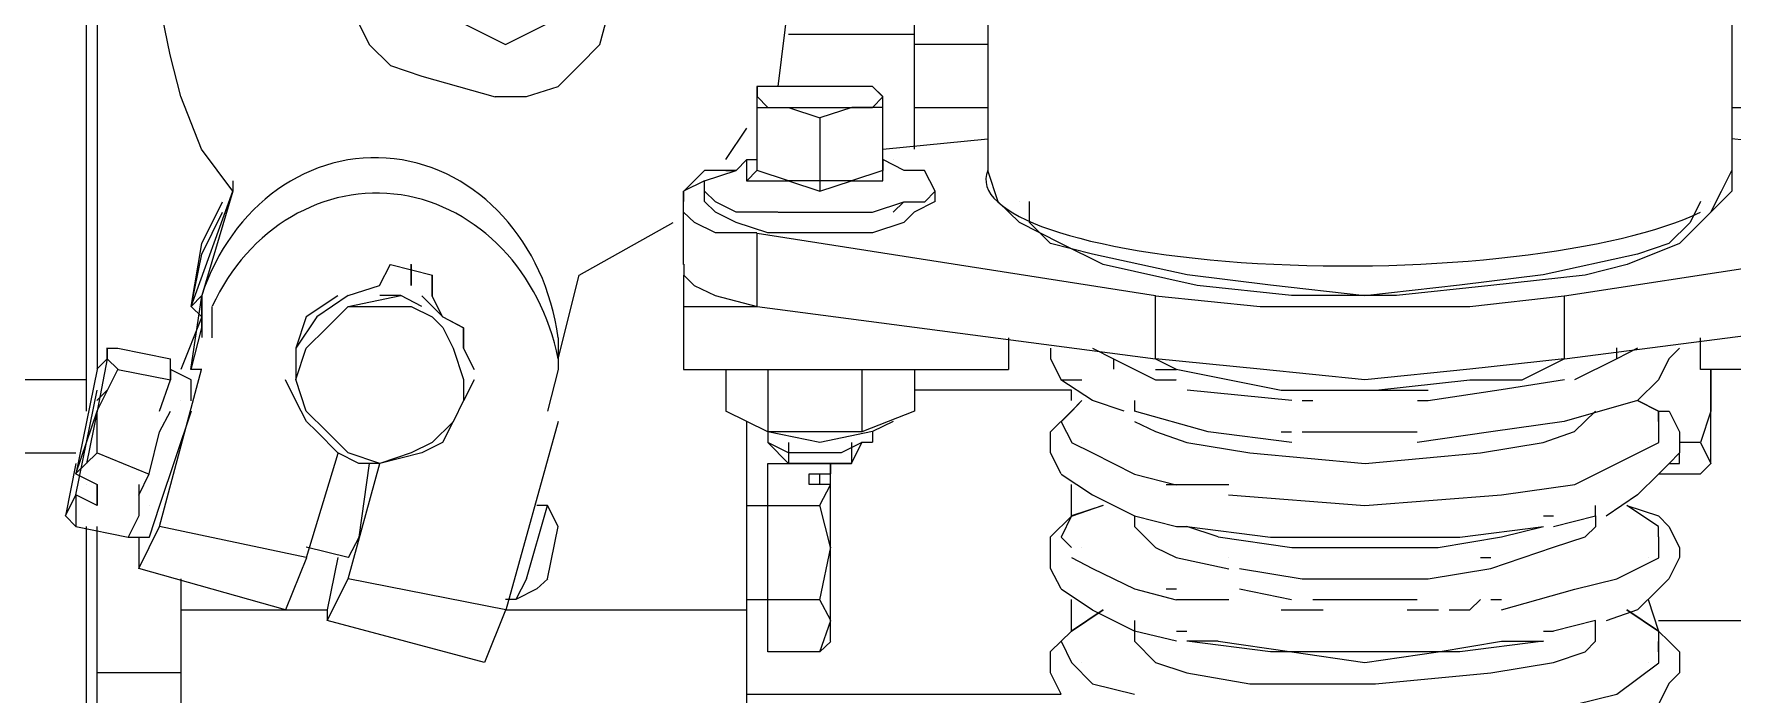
# Model space of a CAD drawing. Header units: inches. Extents: x 11 to 128, y 20 to 108.
# Drawn here: x 30.7915 to 30.9072, y 82.8701 to 82.9152 of the extents above; entities that cross this region are included whole.
import ezdxf

# ---------------------------------------------------------------- set-up
doc = ezdxf.new("R2010")
doc.units = ezdxf.units.IN
doc.header["$MEASUREMENT"] = 0
doc.layers.add('1', color=255, linetype='Continuous')
doc.layers.add('Dim', color=6, linetype='Continuous', lineweight=13)

# ---------------------------------------------------------------- blocks, each defined once
blk = doc.blocks.new('5')
at = {"layer": '1', "lineweight": 9}
for p, q in [((225.85208, -21.72248), (225.85208, -21.5942)), ((225.85273, -21.5942), (225.85273, -21.71995)), ((225.90225, -21.7066), (225.90225, -21.63419)), ((225.88319, -21.70024), (225.89717, -21.64881)), ((225.9067, -21.6577), (225.9067, -21.70787)), ((225.95178, -21.6577), (225.95178, -21.70787)), ((225.85716, -21.70088), (225.85652, -21.69772)), ((225.89399, -21.7028), (225.89463, -21.69772)), ((225.86859, -21.69897), (225.86921, -21.70024)), ((225.87494, -21.69897), (225.87748, -21.70024)), ((225.87748, -21.70024), (225.88002, -21.69897)), ((225.89462, -21.69962), (225.90225, -21.69962)), ((225.85781, -21.70341), (225.85716, -21.70088)), ((225.86921, -21.70024), (225.8705, -21.70153)), ((225.88194, -21.70153), (225.88319, -21.70024)), ((225.9067, -21.70024), (225.90224, -21.70024)), ((225.8705, -21.70153), (225.8724, -21.70216)), ((225.88067, -21.70279), (225.88194, -21.70153)), ((225.8724, -21.70216), (225.87684, -21.70342)), ((225.87875, -21.70341), (225.88067, -21.70279)), ((225.89462, -21.7028), (225.89271, -21.7028)), ((225.89272, -21.70341), (225.89272, -21.7028)), ((225.89272, -21.7028), (225.89272, -21.70341)), ((225.89844, -21.7028), (225.89462, -21.7028)), ((225.89972, -21.7028), (225.89845, -21.7028)), ((225.90034, -21.70342), (225.89971, -21.70279)), ((225.90034, -21.70341), (225.89971, -21.7028)), ((225.85906, -21.7066), (225.85781, -21.70341)), ((225.87685, -21.70341), (225.87875, -21.70341)), ((225.89272, -21.70788), (225.89272, -21.70341)), ((225.89272, -21.70341), (225.89336, -21.70407)), ((225.89272, -21.70407), (225.89463, -21.70407)), ((225.89336, -21.70407), (225.89463, -21.70407)), ((225.89462, -21.70407), (225.89844, -21.70407)), ((225.89463, -21.70407), (225.89653, -21.7047)), ((225.89845, -21.70407), (225.89653, -21.7047)), ((225.89844, -21.70407), (225.89971, -21.70407)), ((225.90035, -21.70407), (225.89845, -21.70407)), ((225.89971, -21.70407), (225.90034, -21.70342)), ((225.90034, -21.70788), (225.90034, -21.70341)), ((225.90225, -21.70407), (225.90671, -21.70407)), ((225.95178, -21.70407), (225.95751, -21.70407)), ((225.89653, -21.7047), (225.89653, -21.70852)), ((225.89082, -21.70723), (225.89209, -21.70533)), ((225.9067, -21.70598), (225.90034, -21.70661)), ((225.95751, -21.7066), (225.95178, -21.70597)), ((225.86096, -21.70915), (225.85906, -21.7066)), ((225.88953, -21.70788), (225.88891, -21.70851)), ((225.89145, -21.70788), (225.88953, -21.70788)), ((225.88954, -21.70852), (225.89146, -21.70788)), ((225.89082, -21.70788), (225.89145, -21.70788)), ((225.89145, -21.70788), (225.89209, -21.70723)), ((225.89208, -21.70788), (225.89208, -21.70851)), ((225.89209, -21.70723), (225.89209, -21.70723)), ((225.89209, -21.70723), (225.89209, -21.70723)), ((225.89209, -21.70723), (225.89271, -21.70723)), ((225.89209, -21.70723), (225.89209, -21.70723)), ((225.89209, -21.70788), (225.89209, -21.70723)), ((225.89209, -21.70851), (225.89271, -21.70788)), ((225.89272, -21.70723), (225.89272, -21.70723)), ((225.89462, -21.70851), (225.89272, -21.70788)), ((225.90034, -21.70788), (225.89844, -21.70851)), ((225.90162, -21.70788), (225.90034, -21.70723)), ((225.90034, -21.70723), (225.90034, -21.70723)), ((225.90034, -21.70723), (225.90034, -21.70723)), ((225.90034, -21.70723), (225.90034, -21.70723)), ((225.90034, -21.70723), (225.90034, -21.70789)), ((225.90034, -21.70851), (225.90034, -21.70788)), ((225.90034, -21.70851), (225.90034, -21.70788)), ((225.90097, -21.70723), (225.90097, -21.70723)), ((225.90287, -21.70788), (225.90162, -21.70788)), ((225.90351, -21.70915), (225.90287, -21.70788)), ((225.90732, -21.70978), (225.90669, -21.70788)), ((225.95115, -21.70915), (225.95178, -21.70788)), ((225.95178, -21.70788), (225.95178, -21.70915)), ((225.85843, -21.71613), (225.86095, -21.70915)), ((225.86095, -21.70915), (225.85907, -21.71547)), ((225.86096, -21.70851), (225.86096, -21.70914)), ((225.88954, -21.70851), (225.88827, -21.70914)), ((225.88827, -21.70977), (225.88827, -21.70914)), ((225.88827, -21.70914), (225.88827, -21.70977)), ((225.88891, -21.70851), (225.88828, -21.70915)), ((225.88954, -21.70915), (225.88954, -21.70852)), ((225.88954, -21.70977), (225.88954, -21.70914)), ((225.88954, -21.70915), (225.88954, -21.70915)), ((225.89019, -21.70978), (225.88954, -21.70915)), ((225.89208, -21.70851), (225.89462, -21.70851)), ((225.89462, -21.70851), (225.89652, -21.70914)), ((225.89653, -21.70851), (225.89462, -21.70851)), ((225.89652, -21.70914), (225.89844, -21.70851)), ((225.89844, -21.70851), (225.89652, -21.70851)), ((225.89653, -21.70852), (225.89653, -21.70915)), ((225.89844, -21.70851), (225.90034, -21.70851)), ((225.90288, -21.70978), (225.90351, -21.70915)), ((225.90351, -21.70977), (225.90351, -21.70914)), ((225.95178, -21.70915), (225.95051, -21.71041)), ((225.95051, -21.71041), (225.95115, -21.70915)), ((225.85907, -21.71231), (225.86033, -21.70978)), ((225.88827, -21.71358), (225.88827, -21.70977)), ((225.88827, -21.71041), (225.88827, -21.70977)), ((225.89019, -21.71041), (225.88954, -21.70977)), ((225.89146, -21.71041), (225.89019, -21.70978)), ((225.89971, -21.71041), (225.90161, -21.70978)), ((225.90097, -21.71041), (225.90161, -21.70978)), ((225.90161, -21.70978), (225.90224, -21.70978)), ((225.90351, -21.70977), (225.90224, -21.71041)), ((225.90224, -21.70978), (225.90288, -21.70978)), ((225.90861, -21.71104), (225.90732, -21.70978)), ((225.90861, -21.70977), (225.90861, -21.70977)), ((225.90923, -21.71104), (225.90923, -21.70977)), ((225.94988, -21.70977), (225.94925, -21.71104)), ((225.95051, -21.70977), (225.95051, -21.70977)), ((225.85907, -21.71296), (225.86033, -21.71041)), ((225.88194, -21.71423), (225.88763, -21.71105)), ((225.88892, -21.71104), (225.88827, -21.71041)), ((225.89019, -21.71167), (225.88892, -21.71104)), ((225.89146, -21.71104), (225.89019, -21.71041)), ((225.89398, -21.71041), (225.89146, -21.71041)), ((225.89337, -21.71167), (225.89146, -21.71104)), ((225.89399, -21.71041), (225.89588, -21.71041)), ((225.89527, -21.71041), (225.89971, -21.71041)), ((225.90161, -21.71104), (225.89971, -21.71167)), ((225.90224, -21.71041), (225.90161, -21.71104)), ((225.91113, -21.71231), (225.90861, -21.71104)), ((225.9105, -21.71232), (225.90923, -21.71104)), ((225.94925, -21.71104), (225.94796, -21.71232)), ((225.95051, -21.71041), (225.94861, -21.71231)), ((225.85843, -21.71613), (225.85907, -21.71231)), ((225.89271, -21.71167), (225.89019, -21.71167)), ((225.89272, -21.71613), (225.89272, -21.71168)), ((225.89272, -21.71168), (225.91686, -21.71547)), ((225.89652, -21.71167), (225.89337, -21.71167)), ((225.89971, -21.71167), (225.89652, -21.71167)), ((225.91304, -21.71296), (225.9105, -21.71232)), ((225.91368, -21.71359), (225.91113, -21.71231)), ((225.94163, -21.71548), (225.96639, -21.71168)), ((225.94861, -21.71231), (225.94543, -21.71359)), ((225.94796, -21.71232), (225.94606, -21.71296)), ((225.85843, -21.71613), (225.85907, -21.71296)), ((225.91877, -21.71422), (225.91304, -21.71296)), ((225.94606, -21.71296), (225.94035, -21.71422)), ((225.86985, -21.71486), (225.8705, -21.71357)), ((225.8705, -21.71358), (225.87305, -21.71424)), ((225.87176, -21.71486), (225.87176, -21.71357)), ((225.87176, -21.71358), (225.87176, -21.71487)), ((225.87304, -21.71423), (225.87304, -21.71548)), ((225.87304, -21.71548), (225.87304, -21.71423)), ((225.88066, -21.71931), (225.88194, -21.71423)), ((225.88827, -21.71423), (225.88827, -21.71995)), ((225.88828, -21.71357), (225.88828, -21.71423)), ((225.88828, -21.71423), (225.8889, -21.71486)), ((225.91939, -21.71486), (225.91368, -21.71359)), ((225.92382, -21.71485), (225.91877, -21.71422)), ((225.94035, -21.71422), (225.93528, -21.71485)), ((225.94288, -21.71423), (225.93717, -21.71486)), ((225.94543, -21.71359), (225.94288, -21.71423)), ((225.86794, -21.71547), (225.86985, -21.71486)), ((225.8889, -21.71486), (225.89017, -21.71547)), ((225.9251, -21.71547), (225.91939, -21.71486)), ((225.92955, -21.71549), (225.92382, -21.71485)), ((225.93528, -21.71485), (225.92955, -21.71549)), ((225.93717, -21.71486), (225.93146, -21.71547)), ((225.85842, -21.71995), (225.85907, -21.71548)), ((225.85907, -21.71547), (225.85843, -21.71613)), ((225.85907, -21.71676), (225.85843, -21.71613)), ((225.85843, -21.71613), (225.85843, -21.71613)), ((225.85843, -21.71613), (225.85843, -21.71613)), ((225.85907, -21.71741), (225.85907, -21.71547)), ((225.85907, -21.71547), (225.85907, -21.71613)), ((225.85907, -21.71548), (225.85907, -21.71548)), ((225.85907, -21.71613), (225.85907, -21.71802)), ((225.85907, -21.71613), (225.85907, -21.71676)), ((225.85971, -21.71803), (225.85971, -21.71613)), ((225.86732, -21.71548), (225.8654, -21.71676)), ((225.86794, -21.71547), (225.86604, -21.71676)), ((225.86668, -21.71741), (225.86795, -21.71613)), ((225.86795, -21.71613), (225.87114, -21.71547)), ((225.86795, -21.71613), (225.86795, -21.71613)), ((225.86795, -21.71613), (225.86986, -21.71613)), ((225.87114, -21.71547), (225.86986, -21.71547)), ((225.86986, -21.71613), (225.87176, -21.71613)), ((225.8724, -21.71613), (225.87113, -21.71547)), ((225.87176, -21.71613), (225.87303, -21.71676)), ((225.8724, -21.71548), (225.87367, -21.71676)), ((225.87366, -21.71676), (225.87303, -21.71548)), ((225.88827, -21.71613), (225.88827, -21.71613)), ((225.88827, -21.71613), (225.89271, -21.71613)), ((225.88827, -21.71613), (225.88827, -21.71613)), ((225.89017, -21.71547), (225.89272, -21.71613)), ((225.89272, -21.71613), (225.91686, -21.71931)), ((225.91686, -21.71931), (225.91686, -21.71547)), ((225.91686, -21.71548), (225.92319, -21.71613)), ((225.92319, -21.71613), (225.92955, -21.71613)), ((225.93146, -21.71547), (225.9251, -21.71547)), ((225.92955, -21.71613), (225.93591, -21.71613)), ((225.93591, -21.71613), (225.94162, -21.71548)), ((225.94163, -21.71931), (225.94163, -21.71548)), ((225.94163, -21.71931), (225.96639, -21.71612)), ((225.85907, -21.71676), (225.8578, -21.71995)), ((225.85843, -21.71995), (225.85907, -21.71742)), ((225.85907, -21.71742), (225.85907, -21.71676)), ((225.85907, -21.71676), (225.85907, -21.71676)), ((225.85971, -21.71676), (225.85971, -21.71676)), ((225.86604, -21.71676), (225.86477, -21.71866)), ((225.8654, -21.71676), (225.86478, -21.71866)), ((225.8654, -21.71866), (225.86668, -21.71741)), ((225.87303, -21.71676), (225.87368, -21.71741)), ((225.87493, -21.71742), (225.87366, -21.71676)), ((225.87367, -21.71676), (225.87494, -21.71742)), ((225.87368, -21.71741), (225.8743, -21.71866)), ((225.87493, -21.71866), (225.87493, -21.71742)), ((225.87494, -21.71742), (225.87494, -21.71866)), ((225.88066, -21.71803), (225.88066, -21.71995)), ((225.90796, -21.71803), (225.90796, -21.71995)), ((225.94988, -21.71995), (225.94988, -21.71803)), ((225.85272, -21.71994), (225.85334, -21.71931)), ((225.85335, -21.71931), (225.85273, -21.72248)), ((225.85334, -21.71931), (225.85334, -21.71865)), ((225.85334, -21.71866), (225.85398, -21.71866)), ((225.85334, -21.71866), (225.85334, -21.71931)), ((225.85334, -21.71931), (225.85334, -21.71931)), ((225.85334, -21.71931), (225.85334, -21.71931)), ((225.85334, -21.71931), (225.85399, -21.71994)), ((225.85334, -21.71931), (225.85334, -21.71931)), ((225.85398, -21.71866), (225.85717, -21.71931)), ((225.85717, -21.72058), (225.85717, -21.7193)), ((225.86477, -21.71866), (225.86477, -21.71994)), ((225.86477, -21.71931), (225.86477, -21.72059)), ((225.86478, -21.72057), (225.8654, -21.71866)), ((225.8743, -21.71866), (225.87493, -21.72057)), ((225.87558, -21.71995), (225.87493, -21.71866)), ((225.87494, -21.71866), (225.87557, -21.71995)), ((225.9105, -21.71866), (225.9105, -21.7193)), ((225.9105, -21.7193), (225.91114, -21.72058)), ((225.91304, -21.71866), (225.91431, -21.7193)), ((225.91431, -21.7193), (225.91686, -21.72058)), ((225.91431, -21.71931), (225.91431, -21.71994)), ((225.91686, -21.71931), (225.91811, -21.71994)), ((225.92319, -21.71994), (225.91686, -21.71931)), ((225.94162, -21.71931), (225.93591, -21.71994)), ((225.93908, -21.72059), (225.94162, -21.71931)), ((225.94481, -21.71931), (225.94225, -21.72058)), ((225.94481, -21.71931), (225.94481, -21.71865)), ((225.94606, -21.71866), (225.94481, -21.71931)), ((225.94796, -21.71931), (225.94734, -21.72058)), ((225.94861, -21.71866), (225.94796, -21.71931)), ((225.85208, -21.72058), (225.84762, -21.72058)), ((225.85273, -21.71995), (225.85144, -21.72629)), ((225.85399, -21.71994), (225.85272, -21.72247)), ((225.85334, -21.71995), (225.85334, -21.71995)), ((225.85398, -21.71995), (225.85717, -21.72058)), ((225.85652, -21.72948), (225.85906, -21.71995)), ((225.85652, -21.72248), (225.85717, -21.72058)), ((225.85717, -21.71995), (225.85717, -21.72058)), ((225.85843, -21.72058), (225.85718, -21.71995)), ((225.85907, -21.71995), (225.85842, -21.71995)), ((225.85843, -21.72185), (225.85843, -21.72058)), ((225.86477, -21.72185), (225.86415, -21.72058)), ((225.86477, -21.72058), (225.86477, -21.72058)), ((225.8654, -21.72247), (225.86478, -21.72057)), ((225.87493, -21.72057), (225.87493, -21.72184)), ((225.87558, -21.72058), (225.87493, -21.72185)), ((225.87558, -21.72058), (225.87558, -21.72058)), ((225.88066, -21.71995), (225.88003, -21.72248)), ((225.88827, -21.71995), (225.90795, -21.71995)), ((225.89018, -21.71995), (225.89083, -21.71995)), ((225.89082, -21.71995), (225.89082, -21.72247)), ((225.89336, -21.71995), (225.89336, -21.72374)), ((225.89906, -21.71995), (225.89906, -21.72374)), ((225.90225, -21.71995), (225.90225, -21.72247)), ((225.91305, -21.72184), (225.91113, -21.72058)), ((225.91114, -21.72058), (225.91177, -21.72058)), ((225.91177, -21.72058), (225.9124, -21.72058)), ((225.91686, -21.71995), (225.9175, -21.71995)), ((225.91686, -21.72058), (225.91811, -21.72058)), ((225.9175, -21.71995), (225.91812, -21.71995)), ((225.91811, -21.71994), (225.92448, -21.7212)), ((225.91812, -21.72058), (225.91812, -21.72058)), ((225.92955, -21.72059), (225.92319, -21.71994)), ((225.93591, -21.71994), (225.92955, -21.72059)), ((225.94163, -21.72058), (225.93781, -21.72119)), ((225.94163, -21.71995), (225.94163, -21.71995)), ((225.94734, -21.72058), (225.94607, -21.72184)), ((225.97084, -21.71995), (225.94987, -21.71995)), ((225.94988, -21.71995), (225.94988, -21.71995)), ((225.95051, -21.71995), (225.95051, -21.72247)), ((225.95051, -21.72566), (225.95051, -21.71995)), ((225.85144, -21.72756), (225.85273, -21.7212)), ((225.85334, -21.7212), (225.85272, -21.72183)), ((225.85273, -21.7212), (225.85273, -21.7212)), ((225.85273, -21.7212), (225.85273, -21.7212)), ((225.91177, -21.7212), (225.90225, -21.7212)), ((225.91177, -21.72184), (225.91177, -21.72121)), ((225.92511, -21.72184), (225.91877, -21.72121)), ((225.92448, -21.7212), (225.9302, -21.7212)), ((225.92638, -21.7212), (225.93337, -21.7212)), ((225.9302, -21.7212), (225.93591, -21.72059)), ((225.93781, -21.72119), (225.93337, -21.72185)), ((225.93591, -21.72059), (225.93908, -21.72059)), ((225.85144, -21.72628), (225.85273, -21.72247)), ((225.85208, -21.72248), (225.85208, -21.72248)), ((225.85273, -21.72248), (225.85208, -21.72566)), ((225.85272, -21.72247), (225.85272, -21.72502)), ((225.85843, -21.72248), (225.85651, -21.72819)), ((225.85652, -21.72373), (225.85717, -21.72247)), ((225.8578, -21.72184), (225.8578, -21.72184)), ((225.86542, -21.72311), (225.86477, -21.72185)), ((225.86668, -21.72374), (225.8654, -21.72247)), ((225.87493, -21.72184), (225.8743, -21.72312)), ((225.87493, -21.72185), (225.87431, -21.72311)), ((225.89336, -21.72373), (225.89082, -21.72247)), ((225.90225, -21.72248), (225.89906, -21.72374)), ((225.9105, -21.72373), (225.91177, -21.72247)), ((225.91178, -21.72247), (225.91115, -21.72312)), ((225.91177, -21.72247), (225.9124, -21.72184)), ((225.9124, -21.72184), (225.91178, -21.72247)), ((225.91495, -21.72248), (225.91305, -21.72184)), ((225.92004, -21.72374), (225.91558, -21.72247)), ((225.91559, -21.72184), (225.91559, -21.72247)), ((225.91559, -21.72248), (225.91559, -21.72248)), ((225.92574, -21.72184), (225.92638, -21.72184)), ((225.93273, -21.72184), (225.93337, -21.72184)), ((225.94607, -21.72184), (225.94162, -21.72311)), ((225.94225, -21.72372), (225.94352, -21.72248)), ((225.94606, -21.72184), (225.94733, -21.72247)), ((225.94734, -21.72248), (225.94607, -21.72184)), ((225.94733, -21.72247), (225.94798, -21.72247)), ((225.94734, -21.72311), (225.94734, -21.72248)), ((225.94735, -21.72311), (225.94735, -21.72248)), ((225.94798, -21.72247), (225.9486, -21.72374)), ((225.95051, -21.72247), (225.94988, -21.72437)), ((225.86604, -21.72372), (225.86542, -21.72311)), ((225.8743, -21.72312), (225.87303, -21.72437)), ((225.87431, -21.72311), (225.87366, -21.72438)), ((225.88066, -21.72311), (225.87749, -21.73454)), ((225.89209, -21.75106), (225.89209, -21.72311)), ((225.89336, -21.72374), (225.89209, -21.72311)), ((225.90097, -21.72311), (225.89971, -21.72372)), ((225.91115, -21.72312), (225.91178, -21.72437)), ((225.91559, -21.72311), (225.91686, -21.72372)), ((225.94162, -21.72311), (225.93717, -21.72374)), ((225.94735, -21.72372), (225.94735, -21.72311)), ((225.85589, -21.72628), (225.85652, -21.72373)), ((225.86732, -21.72501), (225.86604, -21.72372)), ((225.86795, -21.725), (225.86668, -21.72374)), ((225.86732, -21.72437), (225.86732, -21.72437)), ((225.87303, -21.72437), (225.87176, -21.725)), ((225.87366, -21.72438), (225.87241, -21.72501)), ((225.89336, -21.72374), (225.89336, -21.72437)), ((225.89653, -21.72437), (225.89336, -21.72374)), ((225.89336, -21.72437), (225.89336, -21.72437)), ((225.89906, -21.72373), (225.89337, -21.72373)), ((225.89462, -21.72566), (225.89337, -21.72437)), ((225.89462, -21.725), (225.89337, -21.72437)), ((225.89462, -21.72437), (225.89462, -21.72566)), ((225.89971, -21.72372), (225.89653, -21.72438)), ((225.89906, -21.72437), (225.89781, -21.725)), ((225.89844, -21.72566), (225.89907, -21.72437)), ((225.89844, -21.72437), (225.89844, -21.72566)), ((225.89972, -21.72437), (225.89905, -21.72437)), ((225.89972, -21.72373), (225.89972, -21.72436)), ((225.9105, -21.725), (225.9105, -21.72373)), ((225.91177, -21.72437), (225.91304, -21.725)), ((225.9124, -21.72437), (225.9124, -21.72437)), ((225.91686, -21.72372), (225.91876, -21.72438)), ((225.91876, -21.72438), (225.92257, -21.72501)), ((225.92511, -21.72437), (225.92004, -21.72374)), ((225.92448, -21.72373), (225.9251, -21.72373)), ((225.92574, -21.72373), (225.93272, -21.72373)), ((225.93717, -21.72374), (225.93272, -21.72437)), ((225.93654, -21.72501), (225.94035, -21.72438)), ((225.94035, -21.72438), (225.94225, -21.72372)), ((225.9448, -21.72566), (225.94735, -21.72438)), ((225.94671, -21.72437), (225.94671, -21.72437)), ((225.94735, -21.72438), (225.94735, -21.72372)), ((225.9486, -21.72374), (225.9486, -21.725)), ((225.94988, -21.72437), (225.9486, -21.72437)), ((225.94988, -21.72437), (225.95051, -21.72566)), ((225.84762, -21.72501), (225.85144, -21.72501)), ((225.85144, -21.72566), (225.85081, -21.72882)), ((225.85272, -21.72502), (225.85143, -21.72628)), ((225.85273, -21.72501), (225.85589, -21.72629)), ((225.86541, -21.73136), (225.86733, -21.72502)), ((225.86859, -21.72566), (225.86732, -21.72501)), ((225.86986, -21.72565), (225.86795, -21.725)), ((225.86795, -21.73265), (225.86986, -21.72565)), ((225.86986, -21.72566), (225.86859, -21.72566)), ((225.86922, -21.72566), (225.86859, -21.73011)), ((225.87176, -21.725), (225.86986, -21.72565)), ((225.8724, -21.72501), (225.86986, -21.72566)), ((225.89336, -21.73707), (225.89336, -21.72565)), ((225.89337, -21.72566), (225.89462, -21.72566)), ((225.89654, -21.725), (225.89462, -21.725)), ((225.89462, -21.72566), (225.89527, -21.72566)), ((225.89653, -21.72566), (225.89462, -21.72566)), ((225.89527, -21.72566), (225.89652, -21.72566)), ((225.89652, -21.72566), (225.89781, -21.72566)), ((225.89844, -21.72566), (225.89652, -21.72566)), ((225.89781, -21.725), (225.89654, -21.725)), ((225.89717, -21.72565), (225.89717, -21.72628)), ((225.89717, -21.72628), (225.89717, -21.72565)), ((225.89781, -21.72566), (225.89844, -21.72566)), ((225.91114, -21.72628), (225.9105, -21.725)), ((225.91304, -21.725), (225.91559, -21.72629)), ((225.92257, -21.72501), (225.92956, -21.72566)), ((225.92956, -21.72566), (225.93654, -21.72501)), ((225.94226, -21.72693), (225.9448, -21.72566)), ((225.94798, -21.72565), (225.94733, -21.72629)), ((225.94797, -21.72566), (225.94861, -21.72566)), ((225.9486, -21.725), (225.94798, -21.72565)), ((225.94861, -21.72566), (225.94861, -21.725)), ((225.94988, -21.72628), (225.9505, -21.72565)), ((225.95051, -21.72566), (225.95051, -21.72566)), ((225.95051, -21.72566), (225.95051, -21.72566)), ((225.85144, -21.72628), (225.85273, -21.72693)), ((225.85144, -21.72628), (225.85144, -21.72628)), ((225.85526, -21.72757), (225.85589, -21.72628)), ((225.89588, -21.72628), (225.89717, -21.72628)), ((225.89588, -21.72693), (225.89588, -21.72628)), ((225.89653, -21.72693), (225.89653, -21.72628)), ((225.89717, -21.72628), (225.89717, -21.72628)), ((225.89717, -21.73643), (225.89717, -21.72629)), ((225.91115, -21.72629), (225.91305, -21.72756)), ((225.91559, -21.72629), (225.91811, -21.72694)), ((225.94733, -21.72629), (225.94606, -21.72755)), ((225.94734, -21.72628), (225.94988, -21.72628)), ((225.85081, -21.72883), (225.85144, -21.72756)), ((225.85273, -21.72819), (225.85144, -21.72756)), ((225.85144, -21.72756), (225.85144, -21.72948)), ((225.85144, -21.72756), (225.85144, -21.72756)), ((225.85208, -21.72693), (225.85208, -21.72693)), ((225.85273, -21.72819), (225.85273, -21.72692)), ((225.85273, -21.72693), (225.85273, -21.7282)), ((225.85526, -21.72693), (225.85526, -21.72756)), ((225.85526, -21.72756), (225.85526, -21.72883)), ((225.89717, -21.72693), (225.89588, -21.72693)), ((225.89653, -21.72818), (225.89717, -21.72694)), ((225.89717, -21.72693), (225.89717, -21.72693)), ((225.91177, -21.72883), (225.91177, -21.72693)), ((225.91305, -21.72756), (225.91559, -21.72882)), ((225.9175, -21.72693), (225.91812, -21.72693)), ((225.91812, -21.72693), (225.91876, -21.72693)), ((225.91876, -21.72693), (225.92129, -21.72693)), ((225.92065, -21.72693), (225.9213, -21.72693)), ((225.92129, -21.72756), (225.92129, -21.72756)), ((225.92129, -21.72756), (225.92955, -21.72819)), ((225.92955, -21.72819), (225.93782, -21.72756)), ((225.93782, -21.72756), (225.94226, -21.72693)), ((225.94606, -21.72755), (225.94416, -21.72884)), ((225.85589, -21.72819), (225.85589, -21.72819)), ((225.85651, -21.72819), (225.85589, -21.73011)), ((225.87875, -21.73265), (225.88003, -21.7282)), ((225.88003, -21.72819), (225.87937, -21.72819)), ((225.88003, -21.72819), (225.88003, -21.72819)), ((225.88066, -21.72948), (225.88003, -21.72819)), ((225.88003, -21.72819), (225.88003, -21.72819)), ((225.88003, -21.72819), (225.88003, -21.72819)), ((225.89209, -21.72819), (225.89336, -21.72819)), ((225.89336, -21.72819), (225.89653, -21.72819)), ((225.89717, -21.73073), (225.89653, -21.72818)), ((225.91368, -21.72819), (225.91176, -21.72882)), ((225.91177, -21.72884), (225.91369, -21.72818)), ((225.94352, -21.72883), (225.94352, -21.72819)), ((225.94734, -21.72948), (225.94542, -21.72819)), ((225.94542, -21.72819), (225.94734, -21.72882)), ((225.85081, -21.72882), (225.85144, -21.72947)), ((225.85081, -21.72883), (225.85081, -21.72883)), ((225.85081, -21.72883), (225.85081, -21.72883)), ((225.85081, -21.72883), (225.85081, -21.72883)), ((225.85144, -21.72948), (225.85461, -21.73011)), ((225.85208, -21.80439), (225.85208, -21.72947)), ((225.85273, -21.80439), (225.85273, -21.72947)), ((225.85526, -21.72883), (225.85462, -21.73011)), ((225.85526, -21.73202), (225.85652, -21.72947)), ((225.8654, -21.73135), (225.85652, -21.72948)), ((225.88003, -21.73265), (225.88066, -21.72948)), ((225.9105, -21.7301), (225.91177, -21.72884)), ((225.91176, -21.72882), (225.91114, -21.73011)), ((225.91559, -21.72882), (225.91812, -21.72948)), ((225.91559, -21.72883), (225.91559, -21.72948)), ((225.91559, -21.72948), (225.91686, -21.73074)), ((225.91812, -21.72948), (225.91876, -21.72948)), ((225.92065, -21.7301), (225.91876, -21.72947)), ((225.91876, -21.72948), (225.92383, -21.73011)), ((225.93529, -21.73011), (225.94036, -21.72948)), ((225.93782, -21.7301), (225.94036, -21.72947)), ((225.94036, -21.72883), (225.94098, -21.72883)), ((225.94098, -21.72948), (225.94352, -21.72883)), ((225.94288, -21.7301), (225.94353, -21.72947)), ((225.94353, -21.72947), (225.94353, -21.72883)), ((225.94734, -21.72882), (225.94796, -21.72948)), ((225.94734, -21.7301), (225.94734, -21.72947)), ((225.94734, -21.72948), (225.94734, -21.72948)), ((225.94796, -21.72948), (225.94861, -21.73074)), ((225.85461, -21.73011), (225.8559, -21.73011)), ((225.85526, -21.7301), (225.85526, -21.73202)), ((225.86795, -21.73136), (225.8654, -21.73073)), ((225.8686, -21.7301), (225.86795, -21.73137)), ((225.89653, -21.73391), (225.89718, -21.73073)), ((225.9105, -21.73202), (225.9105, -21.7301)), ((225.91114, -21.73011), (225.91176, -21.73074)), ((225.9124, -21.73073), (225.9124, -21.73073)), ((225.91686, -21.73074), (225.91811, -21.73135)), ((225.92065, -21.7301), (225.92511, -21.73074)), ((225.92383, -21.73011), (225.92956, -21.73011)), ((225.92511, -21.73074), (225.92955, -21.73074)), ((225.92955, -21.73074), (225.93399, -21.73074)), ((225.92956, -21.73011), (225.93529, -21.73011)), ((225.93399, -21.73074), (225.93782, -21.7301)), ((225.93717, -21.73202), (225.94098, -21.73073)), ((225.94098, -21.73073), (225.94288, -21.7301)), ((225.94734, -21.7301), (225.94734, -21.7301)), ((225.94735, -21.73137), (225.94735, -21.7301)), ((225.94861, -21.73074), (225.94861, -21.73135)), ((225.86541, -21.73137), (225.86414, -21.73453)), ((225.86732, -21.73136), (225.86667, -21.73452)), ((225.91177, -21.73136), (225.91304, -21.73201)), ((225.91811, -21.73135), (225.9213, -21.73203)), ((225.92129, -21.73136), (225.92129, -21.73136)), ((225.93654, -21.73136), (225.93717, -21.73136)), ((225.9448, -21.73265), (225.94735, -21.73137)), ((225.94671, -21.73136), (225.94671, -21.73136)), ((225.94861, -21.73135), (225.94796, -21.73264)), ((225.86414, -21.73453), (225.85526, -21.73202)), ((225.85526, -21.73202), (225.85526, -21.73202)), ((225.8578, -21.73265), (225.8578, -21.75993)), ((225.86668, -21.73518), (225.86795, -21.73265)), ((225.87749, -21.73452), (225.86795, -21.73265)), ((225.87875, -21.73264), (225.87811, -21.7339)), ((225.88004, -21.73265), (225.87937, -21.73326)), ((225.91114, -21.73326), (225.9105, -21.73202)), ((225.91304, -21.73201), (225.91559, -21.73326)), ((225.92195, -21.73202), (225.92574, -21.73265)), ((225.92574, -21.73265), (225.92956, -21.73265)), ((225.92956, -21.73265), (225.93337, -21.73265)), ((225.93337, -21.73265), (225.93717, -21.73202)), ((225.94226, -21.73327), (225.9448, -21.73265)), ((225.94796, -21.73264), (225.94734, -21.73327)), ((225.87811, -21.7339), (225.87748, -21.7339)), ((225.87937, -21.73326), (225.8781, -21.7339)), ((225.87811, -21.7339), (225.87811, -21.7339)), ((225.87811, -21.7339), (225.87811, -21.7339)), ((225.87811, -21.7339), (225.87811, -21.7339)), ((225.89209, -21.7339), (225.89336, -21.7339)), ((225.89336, -21.7339), (225.89653, -21.7339)), ((225.89718, -21.73518), (225.89653, -21.73391)), ((225.91305, -21.73454), (225.91115, -21.73327)), ((225.91177, -21.73582), (225.91177, -21.7339)), ((225.91559, -21.73326), (225.91811, -21.73391)), ((225.9175, -21.73326), (225.91812, -21.73326)), ((225.91812, -21.7339), (225.91876, -21.7339)), ((225.91876, -21.7339), (225.92129, -21.7339)), ((225.92065, -21.7339), (225.9213, -21.7339)), ((225.92195, -21.73326), (225.9251, -21.7339)), ((225.92638, -21.7339), (225.93272, -21.7339)), ((225.93591, -21.73453), (225.93655, -21.7339)), ((225.93717, -21.7339), (225.93782, -21.7339)), ((225.93717, -21.7339), (225.93717, -21.7339)), ((225.93782, -21.73453), (225.94226, -21.73327)), ((225.94734, -21.73327), (225.94607, -21.73453)), ((225.94671, -21.7339), (225.94734, -21.73582)), ((225.8578, -21.73453), (225.86668, -21.73453)), ((225.86667, -21.73452), (225.86667, -21.73518)), ((225.87748, -21.73454), (225.87621, -21.73772)), ((225.87748, -21.73453), (225.89208, -21.73453)), ((225.91368, -21.73453), (225.91176, -21.73582)), ((225.91177, -21.73582), (225.91369, -21.73453)), ((225.91559, -21.73582), (225.91305, -21.73454)), ((225.92448, -21.73453), (225.9251, -21.73453)), ((225.9251, -21.73453), (225.92702, -21.73453)), ((225.9321, -21.73453), (225.93337, -21.73453)), ((225.93273, -21.73453), (225.934, -21.73453)), ((225.93464, -21.73453), (225.93591, -21.73453)), ((225.94607, -21.73453), (225.94417, -21.73519)), ((225.94734, -21.73582), (225.94542, -21.73453)), ((225.94542, -21.73453), (225.94734, -21.73582)), ((225.87621, -21.73772), (225.86668, -21.73517)), ((225.89653, -21.73707), (225.89718, -21.73518)), ((225.9105, -21.73706), (225.91177, -21.73582)), ((225.91176, -21.73582), (225.91114, -21.73643)), ((225.91559, -21.73518), (225.91559, -21.73644)), ((225.91812, -21.73643), (225.91559, -21.73582)), ((225.91812, -21.73582), (225.91876, -21.73582)), ((225.94036, -21.73582), (225.94098, -21.73582)), ((225.94352, -21.73518), (225.94098, -21.73581)), ((225.94352, -21.73643), (225.94352, -21.73517)), ((225.94352, -21.73582), (225.94352, -21.73518)), ((225.94734, -21.73518), (226.01338, -21.73518)), ((225.94734, -21.73582), (225.94796, -21.73643)), ((225.94735, -21.73644), (225.94735, -21.73581)), ((225.89718, -21.73644), (225.89653, -21.73707)), ((225.89717, -21.73643), (225.89717, -21.73643)), ((225.91114, -21.73643), (225.91176, -21.73771)), ((225.91559, -21.73643), (225.91686, -21.73772)), ((225.92065, -21.73643), (225.91876, -21.73643)), ((225.92383, -21.73707), (225.91876, -21.73643)), ((225.92065, -21.73643), (225.92511, -21.73707)), ((225.93399, -21.73707), (225.93782, -21.73643)), ((225.94036, -21.73643), (225.93529, -21.73707)), ((225.93782, -21.73643), (225.94036, -21.73643)), ((225.94288, -21.73707), (225.94352, -21.73643)), ((225.94734, -21.73707), (225.94734, -21.73644)), ((225.94735, -21.73708), (225.94735, -21.73644)), ((225.94796, -21.73643), (225.94861, -21.73708)), ((225.89653, -21.73707), (225.89336, -21.73707)), ((225.9105, -21.73835), (225.9105, -21.73706)), ((225.91177, -21.73772), (225.91304, -21.73901)), ((225.9124, -21.73772), (225.9124, -21.73772)), ((225.91686, -21.73772), (225.91876, -21.73835)), ((225.92956, -21.73707), (225.92383, -21.73707)), ((225.92511, -21.73707), (225.92955, -21.73772)), ((225.92955, -21.73772), (225.93399, -21.73707)), ((225.93529, -21.73707), (225.92956, -21.73707)), ((225.93717, -21.73835), (225.94098, -21.73772)), ((225.94098, -21.73772), (225.94288, -21.73707)), ((225.9448, -21.73963), (225.94735, -21.73773)), ((225.94671, -21.73772), (225.94671, -21.73772)), ((225.94735, -21.73773), (225.94735, -21.73708)), ((225.94861, -21.73708), (225.94861, -21.73835)), ((225.8578, -21.73835), (225.85273, -21.73835)), ((225.91114, -21.73963), (225.9105, -21.73835)), ((225.91304, -21.73901), (225.91559, -21.73964)), ((225.91876, -21.73835), (225.92257, -21.73901)), ((225.92257, -21.73901), (225.93018, -21.73901)), ((225.93018, -21.73901), (225.93717, -21.73835)), ((225.94796, -21.739), (225.94734, -21.74026)), ((225.94861, -21.73835), (225.94796, -21.739)), ((225.89209, -21.73963), (225.91114, -21.73963)), ((225.94226, -21.74026), (225.9448, -21.73963))]:
    blk.add_line(p, q, dxfattribs=at)
for centre, major_axis, ratio, start_param, end_param in [((225.86958, -21.71993), (0, 0.01282), 0.874097, -1.421597, 1.215824), ((225.92947, -21.70816), (0.02289, 0.00029), 0.2406, 3.038461, 5.810218), ((225.86967, -21.72216), (0, 0.0129), 0.874097, -1.347626, 1.083779)]:
    blk.add_ellipse(centre, major_axis=major_axis, ratio=ratio, start_param=start_param, end_param=end_param, dxfattribs=at)

msp = doc.modelspace()

# ---------------------------------------------------------------- linework, layer by layer
msp.add_open_spline([(18.80527, 84.67695), (20.02879, 84.15716), (22.00001, 83.28056), (26.13586, 81.6811), (29.86669, 80.9072), (34.92488, 80.9072), (38.64477, 80.92251), (41.12414, 80.90707)], degree=3, knots=[0, 0, 0, 0, 3.550687, 7.088547, 10.454406, 13.763203, 20.376363, 20.376363, 20.376363, 20.376363])
msp.add_open_spline([(18.80527, 84.67695), (20.02879, 84.15716), (22.00001, 83.28056), (26.13586, 81.6811), (29.86669, 80.9072), (34.92488, 80.9072), (38.64477, 80.92251), (41.12414, 80.90707)], degree=3, knots=[0, 0, 0, 0, 3.550687, 7.088547, 10.454406, 13.763203, 20.376363, 20.376363, 20.376363, 20.376363])

# ---------------------------------------------------------------- block references
at = {"layer": 'Dim', "xscale": 1.125, "yscale": 1.125, "zscale": 1.125}
msp.add_blockref('5', (-223.28855, 107.32721), dxfattribs=at)

doc.saveas('drawing.dxf')
